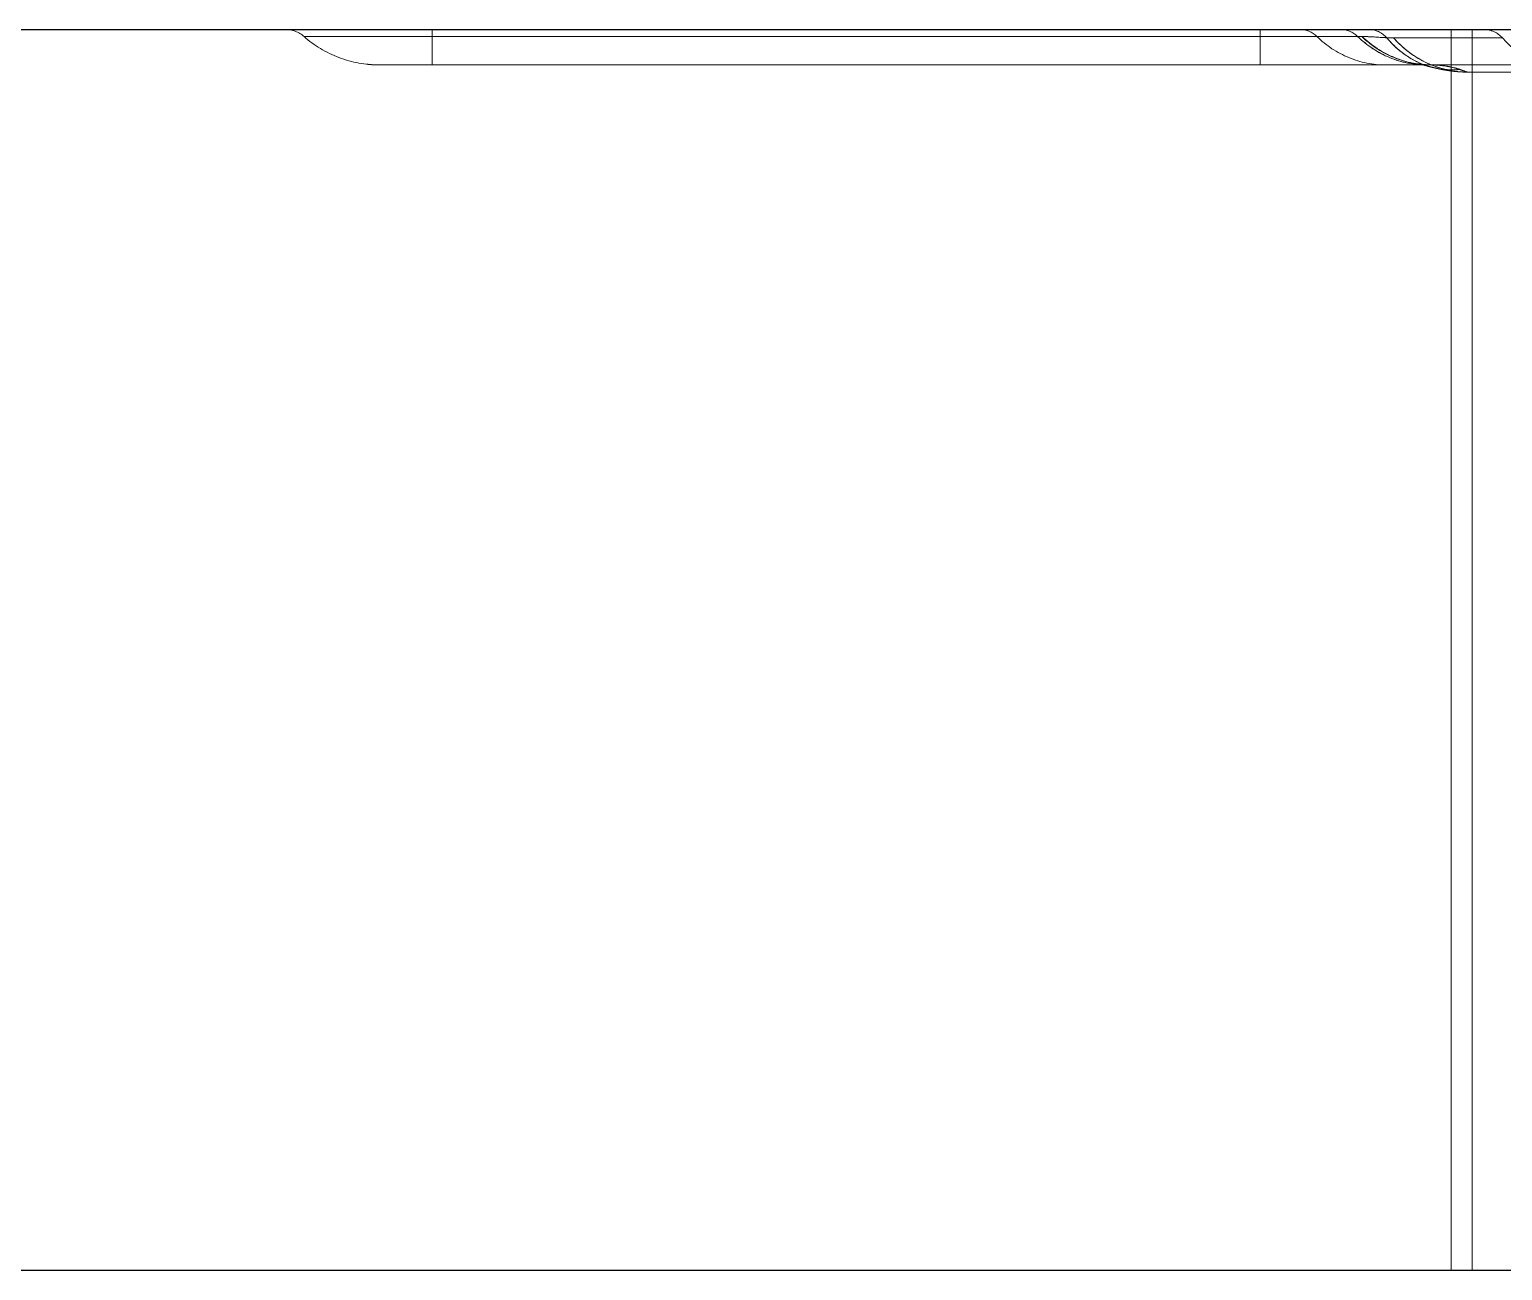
# Model space of a CAD drawing. Header units: millimetres. Extents: x 48754 to 50247, y 1387 to 2180.
# Drawn here: x 48947.7 to 48989.25, y 1447.19 to 1482.19 of the extents above; entities that cross this region are included whole.
import ezdxf

# ---------------------------------------------------------------- set-up
doc = ezdxf.new("R2010")
doc.units = ezdxf.units.MM
doc.linetypes.add('DASHED', pattern=[0])
doc.layers.add('DIE', color=7, linetype='Continuous')

# ---------------------------------------------------------------- blocks, each defined once
blk = doc.blocks.new('*u7581')
at = {"layer": 'DIE', "color": 11, "linetype": 'Continuous', "lineweight": 13}
for p, q in [((-690, 35), (0, 35)), ((0, 0), (-690, 0))]:
    blk.add_line(p, q, dxfattribs=at)
at = {"layer": 'DIE', "color": 11, "linetype": 'DASHED', "lineweight": 13}
blk.add_line((-569.756, 35), (-569.756, 0), dxfattribs=at)
at = {"layer": 'DIE', "color": 155, "linetype": 'DASHED', "lineweight": 13}
for p, q in [((-569.17, 0), (-569.17, 35)), ((-598.5, 34.8), (-575.147, 34.8)), ((-573.545, 34.8), (-572.397, 34.8)), ((-572.394, 34.8), (-573.545, 34.8)), ((-571.382, 34.76), (-568.308, 34.76)), ((-568.308, 34.76), (-571.382, 34.76))]:
    blk.add_line(p, q, dxfattribs=at)
at = {"layer": 'DIE', "color": 2, "linetype": 'DASHED', "lineweight": 13}
for p, q in [((-575.147, 34), (-571.612, 34)), ((-571.61, 34), (-570.455, 34)), ((-562.034, 34), (-570.306, 34)), ((-570.266, 33.927), (-570.263, 33.927)), ((-570.263, 33.927), (-570.264, 33.927)), ((-569.291, 33.798), (-566.217, 33.798))]:
    blk.add_line(p, q, dxfattribs=at)
at = {"layer": 'DIE', "color": 155, "linetype": 'DASHED', "lineweight": 13}
for centre, major_axis, ratio, start_param, end_param in [((-569.51, 37.037), (-0.754, -3.11), 0.849454, 5.711572, 6.28197), ((-569.291, 36.998), (0, -3.2), 0.914375, 5.487058, 6.277725), ((-566.217, 36.998), (0, 3.2), 0.914375, 2.345465, 3.141593), ((-569.51, 37.037), (-0.754, -3.11), 0.849454, 6.283138, 6.56109)]:
    blk.add_ellipse(centre, major_axis=major_axis, ratio=ratio, start_param=start_param, end_param=end_param, dxfattribs=at)
at = {"layer": 'DIE', "color": 2, "linetype": 'DASHED', "lineweight": 13}
blk.add_ellipse((-569.291, 36.998), major_axis=(0, -3.2), ratio=0.914375, start_param=6.277724, end_param=6.283185, dxfattribs=at)
for points, degree, knots in [([(-602.117, 34.8), (-602.133, 34.815), (-602.152, 34.83), (-602.19, 34.858), (-602.211, 34.872), (-602.253, 34.897), (-602.275, 34.909), (-602.319, 34.931), (-602.341, 34.94), (-602.385, 34.957), (-602.407, 34.964), (-602.455, 34.977), (-602.479, 34.982), (-602.528, 34.991), (-602.552, 34.995), (-602.6, 34.999), (-602.623, 35), (-602.646, 35)], 3, [0, 0, 0, 0, 0.125, 0.125, 0.25, 0.25, 0.375, 0.375, 0.5, 0.5, 0.625, 0.625, 0.75, 0.75, 0.875, 0.875, 1, 1, 1, 1]), ([(-600, 34), (-600.096, 34), (-600.191, 34.004), (-600.381, 34.022), (-600.476, 34.034), (-600.665, 34.069), (-600.759, 34.09), (-600.946, 34.142), (-601.039, 34.172), (-601.224, 34.242), (-601.313, 34.28), (-601.488, 34.365), (-601.572, 34.412), (-601.737, 34.511), (-601.816, 34.564), (-601.971, 34.677), (-602.045, 34.737), (-602.117, 34.8)], 3, [0, 0, 0, 0, 0.125, 0.125, 0.25, 0.25, 0.375, 0.375, 0.5, 0.5, 0.625, 0.625, 0.75, 0.75, 0.875, 0.875, 1, 1, 1, 1]), ([(-598.5, 34.802), (-598.736, 34.801), (-598.972, 34.801), (-599.435, 34.801), (-599.662, 34.8), (-600.097, 34.8), (-600.306, 34.8), (-600.699, 34.8), (-600.882, 34.8), (-601.216, 34.8), (-601.367, 34.8), (-601.63, 34.8), (-601.742, 34.8), (-601.924, 34.8), (-601.994, 34.801), (-602.089, 34.801), (-602.113, 34.801), (-602.115, 34.802)], 3, [0, 0, 0, 0, 0.125, 0.125, 0.25, 0.25, 0.375, 0.375, 0.5, 0.5, 0.625, 0.625, 0.75, 0.75, 0.875, 0.875, 1, 1, 1, 1]), ([(-570.588, 34.003), (-570.598, 34.004), (-570.614, 34.005), (-570.632, 34.006), (-570.639, 34.006), (-570.644, 34.007), (-570.647, 34.007), (-570.67, 34.009), (-570.732, 34.014), (-570.794, 34.021), (-570.917, 34.039), (-570.998, 34.055), (-571.239, 34.112), (-571.397, 34.165), (-571.629, 34.268), (-571.704, 34.305), (-571.851, 34.387), (-571.923, 34.431), (-572.133, 34.572), (-572.265, 34.679), (-572.39, 34.8)], 3, [0, 0, 0, 0, 0.015625, 0.023437, 0.027344, 0.027344, 0.03125, 0.03125, 0.0625, 0.125, 0.125, 0.25, 0.25, 0.5, 0.5, 0.625, 0.625, 0.75, 0.75, 1, 1, 1, 1]), ([(-570.449, 34.003), (-570.491, 34.005), (-570.553, 34.009), (-570.626, 34.017), (-570.657, 34.021), (-570.673, 34.023), (-570.678, 34.023), (-570.688, 34.025), (-570.694, 34.026), (-570.783, 34.038), (-570.865, 34.053), (-571.111, 34.111), (-571.272, 34.164), (-571.507, 34.267), (-571.583, 34.304), (-571.733, 34.386), (-571.805, 34.43), (-572.018, 34.572), (-572.153, 34.679), (-572.28, 34.8)], 3, [0, 0, 0, 0, 0.0625, 0.09375, 0.109375, 0.109375, 0.117188, 0.117188, 0.125, 0.125, 0.25, 0.25, 0.5, 0.5, 0.625, 0.625, 0.75, 0.75, 1, 1, 1, 1]), ([(-600.348, 34.019), (-600.345, 34.019), (-600.336, 34.018), (-600.321, 34.017), (-600.304, 34.015), (-600.288, 34.013), (-600.273, 34.012), (-600.259, 34.011), (-600.245, 34.01), (-600.233, 34.009), (-600.221, 34.008), (-600.21, 34.007), (-600.2, 34.007), (-600.19, 34.006), (-600.181, 34.006), (-600.173, 34.005), (-600.165, 34.005), (-600.157, 34.004), (-600.15, 34.004), (-600.144, 34.004), (-600.138, 34.003), (-600.132, 34.003), (-600.126, 34.003), (-600.121, 34.003), (-600.116, 34.003), (-600.111, 34.002), (-600.107, 34.002), (-600.102, 34.002), (-600.098, 34.002), (-600.094, 34.002), (-600.09, 34.002), (-600.087, 34.002), (-600.083, 34.002), (-600.08, 34.001), (-600.076, 34.001), (-600.073, 34.001), (-600.07, 34.001), (-600.067, 34.001), (-600.064, 34.001), (-600.061, 34.001), (-600.058, 34.001), (-600.055, 34.001), (-600.052, 34.001), (-600.049, 34.001), (-600.047, 34.001), (-600.044, 34.001), (-600.041, 34.001), (-600.038, 34.001), (-600.035, 34.001), (-600.032, 34.001), (-600.029, 34.001), (-600.026, 34.001), (-600.023, 34), (-600.02, 34), (-600.016, 34), (-600.012, 34), (-600.007, 34), (-600.001, 34), (-599.994, 34), (-599.987, 34), (-599.98, 34), (-599.975, 34), (-599.972, 34), (-599.97, 34)], 3, [0, 0, 0, 0, 0.016053, 0.046177, 0.074948, 0.102267, 0.128079, 0.15237, 0.175164, 0.196516, 0.216499, 0.2352, 0.252712, 0.269128, 0.284538, 0.29903, 0.312685, 0.325579, 0.337785, 0.349368, 0.360389, 0.370906, 0.380972, 0.390637, 0.399947, 0.408947, 0.417679, 0.426181, 0.434494, 0.442653, 0.450694, 0.458654, 0.466566, 0.474466, 0.482384, 0.490348, 0.498393, 0.506557, 0.514877, 0.523392, 0.532145, 0.541181, 0.550548, 0.560299, 0.570493, 0.581196, 0.592483, 0.604442, 0.617175, 0.630807, 0.645488, 0.661411, 0.678827, 0.69808, 0.719665, 0.744352, 0.773489, 0.809933, 0.86273, 0.904427, 0.943258, 0.979083, 1, 1, 1, 1]), ([(-598.5, 34), (-598.893, 34), (-599.675, 34), (-600, 34), (-600, 34)], 3, [0, 0, 0, 0, 0.500199, 1, 1, 1, 1]), ([(-598.5, 34), (-593.382, 34), (-588.265, 34), (-580.48, 34), (-577.814, 34), (-575.147, 34)], 3, [0, 0, 0, 0, 0.657432, 0.657432, 1, 1, 1, 1]), ([(-570.315, 34), (-570.315, 34), (-570.315, 34), (-570.316, 34), (-570.316, 34), (-570.317, 34), (-570.317, 34), (-570.318, 34), (-570.319, 34), (-570.321, 34), (-570.322, 34), (-570.324, 34), (-570.326, 34), (-570.328, 34), (-570.331, 34), (-570.334, 34), (-570.337, 34), (-570.34, 34), (-570.343, 34), (-570.347, 34), (-570.351, 34), (-570.356, 34.001), (-570.36, 34.001), (-570.366, 34.001), (-570.371, 34.001), (-570.376, 34.001), (-570.378, 34.001), (-570.379, 34.001), (-570.38, 34.001), (-570.384, 34.001), (-570.391, 34.002), (-570.402, 34.002), (-570.413, 34.002), (-570.423, 34.003), (-570.434, 34.004), (-570.444, 34.004), (-570.453, 34.005), (-570.463, 34.005), (-570.472, 34.006), (-570.481, 34.007), (-570.49, 34.008), (-570.498, 34.008), (-570.507, 34.009), (-570.515, 34.01), (-570.523, 34.011), (-570.531, 34.011), (-570.538, 34.012), (-570.545, 34.013), (-570.552, 34.014), (-570.559, 34.015), (-570.566, 34.015), (-570.572, 34.016), (-570.578, 34.017), (-570.584, 34.018), (-570.59, 34.019), (-570.596, 34.019), (-570.601, 34.02), (-570.606, 34.021), (-570.611, 34.022), (-570.616, 34.022), (-570.621, 34.023), (-570.625, 34.024), (-570.63, 34.025), (-570.634, 34.025), (-570.638, 34.026), (-570.641, 34.026), (-570.645, 34.027), (-570.648, 34.028), (-570.652, 34.028), (-570.655, 34.029), (-570.657, 34.029), (-570.66, 34.03), (-570.663, 34.03), (-570.665, 34.031), (-570.667, 34.031), (-570.669, 34.032), (-570.671, 34.032), (-570.672, 34.032), (-570.674, 34.033), (-570.675, 34.033), (-570.676, 34.033), (-570.677, 34.033), (-570.677, 34.033), (-570.678, 34.033), (-570.678, 34.034), (-570.678, 34.034), (-570.678, 34.034), (-570.678, 34.034), (-570.678, 34.033), (-570.677, 34.033), (-570.676, 34.033), (-570.675, 34.033), (-570.674, 34.033), (-570.673, 34.032), (-570.671, 34.032), (-570.67, 34.032), (-570.668, 34.031), (-570.666, 34.031), (-570.664, 34.03), (-570.661, 34.029), (-570.659, 34.029), (-570.656, 34.028), (-570.653, 34.027), (-570.65, 34.027), (-570.648, 34.026), (-570.646, 34.026), (-570.642, 34.025), (-570.638, 34.024), (-570.633, 34.022), (-570.628, 34.021), (-570.623, 34.02), (-570.618, 34.019), (-570.613, 34.017), (-570.607, 34.016), (-570.601, 34.014), (-570.595, 34.012), (-570.588, 34.011), (-570.582, 34.009), (-570.575, 34.007), (-570.568, 34.005), (-570.561, 34.003), (-570.553, 34.001), (-570.545, 33.999), (-570.537, 33.997), (-570.53, 33.995), (-570.523, 33.993), (-570.516, 33.992), (-570.509, 33.99), (-570.502, 33.988), (-570.495, 33.986), (-570.488, 33.984), (-570.48, 33.982), (-570.472, 33.98), (-570.463, 33.978), (-570.455, 33.975), (-570.446, 33.973), (-570.437, 33.971), (-570.428, 33.968), (-570.418, 33.966), (-570.408, 33.963), (-570.398, 33.96), (-570.387, 33.958), (-570.377, 33.955), (-570.366, 33.952), (-570.354, 33.949), (-570.344, 33.947), (-570.337, 33.945), (-570.334, 33.944), (-570.329, 33.943), (-570.322, 33.941), (-570.314, 33.939), (-570.305, 33.937), (-570.295, 33.934), (-570.286, 33.932), (-570.276, 33.93), (-570.27, 33.928), (-570.266, 33.927)], 3, [0, 0, 0, 0, 0.001305, 0.003242, 0.00519, 0.007159, 0.009157, 0.011191, 0.01327, 0.015402, 0.017596, 0.01986, 0.022202, 0.024632, 0.027158, 0.029788, 0.032533, 0.0354, 0.038401, 0.041543, 0.044838, 0.048295, 0.051925, 0.055738, 0.059746, 0.063959, 0.065055, 0.065442, 0.065819, 0.066191, 0.075172, 0.084037, 0.092805, 0.101477, 0.110056, 0.118543, 0.12694, 0.135248, 0.143471, 0.15161, 0.159667, 0.167644, 0.175544, 0.183369, 0.191121, 0.198802, 0.206414, 0.213961, 0.221443, 0.228865, 0.236227, 0.243532, 0.250783, 0.257982, 0.265132, 0.272234, 0.279291, 0.286306, 0.293281, 0.300218, 0.30712, 0.313988, 0.320827, 0.327637, 0.334421, 0.341182, 0.347921, 0.354642, 0.361347, 0.368038, 0.374717, 0.381386, 0.388049, 0.394707, 0.401363, 0.408019, 0.414676, 0.421338, 0.428006, 0.434683, 0.44027, 0.44615, 0.452057, 0.457994, 0.463963, 0.469967, 0.476008, 0.482088, 0.48821, 0.494377, 0.50059, 0.506852, 0.513165, 0.519532, 0.525954, 0.532435, 0.538975, 0.545578, 0.552246, 0.55898, 0.565783, 0.572657, 0.579604, 0.586625, 0.589576, 0.592618, 0.600511, 0.608462, 0.616499, 0.624623, 0.632838, 0.641145, 0.649546, 0.658043, 0.666639, 0.675335, 0.684135, 0.693038, 0.702049, 0.711168, 0.720398, 0.72974, 0.739198, 0.748771, 0.758431, 0.765974, 0.773381, 0.780899, 0.78853, 0.796276, 0.804138, 0.812119, 0.820221, 0.828445, 0.836795, 0.845271, 0.853875, 0.86261, 0.871476, 0.880476, 0.88961, 0.898881, 0.908289, 0.917835, 0.927521, 0.937347, 0.942701, 0.944927, 0.947089, 0.954366, 0.961752, 0.969279, 0.976948, 0.984759, 0.992713, 1, 1, 1, 1]), ([(-570.363, 34.001), (-570.365, 34.001), (-570.371, 34.001), (-570.38, 34.001), (-570.391, 34.002), (-570.402, 34.002), (-570.413, 34.002), (-570.424, 34.003), (-570.434, 34.004), (-570.444, 34.004), (-570.453, 34.005), (-570.463, 34.005), (-570.472, 34.006), (-570.481, 34.007), (-570.49, 34.007), (-570.498, 34.008), (-570.506, 34.009), (-570.515, 34.01), (-570.522, 34.01), (-570.53, 34.011), (-570.537, 34.012), (-570.544, 34.013), (-570.551, 34.013), (-570.558, 34.014), (-570.565, 34.015), (-570.571, 34.016), (-570.577, 34.017), (-570.583, 34.017), (-570.588, 34.018), (-570.594, 34.019), (-570.599, 34.02), (-570.604, 34.02), (-570.609, 34.021), (-570.614, 34.022), (-570.618, 34.022), (-570.622, 34.023), (-570.627, 34.024), (-570.631, 34.024), (-570.634, 34.025), (-570.638, 34.026), (-570.641, 34.026), (-570.645, 34.027), (-570.648, 34.027), (-570.65, 34.028), (-570.653, 34.028), (-570.656, 34.029), (-570.658, 34.029), (-570.66, 34.03), (-570.662, 34.03), (-570.664, 34.03), (-570.666, 34.031), (-570.667, 34.031), (-570.669, 34.031), (-570.67, 34.032), (-570.671, 34.032), (-570.672, 34.032), (-570.672, 34.032), (-570.673, 34.032), (-570.673, 34.032), (-570.673, 34.032), (-570.673, 34.032), (-570.673, 34.032), (-570.673, 34.032), (-570.672, 34.032), (-570.671, 34.032), (-570.67, 34.032), (-570.669, 34.031), (-570.668, 34.031), (-570.666, 34.031), (-570.665, 34.03), (-570.663, 34.03), (-570.661, 34.029), (-570.659, 34.029), (-570.656, 34.028), (-570.654, 34.028), (-570.651, 34.027), (-570.648, 34.026), (-570.646, 34.026), (-570.642, 34.025), (-570.639, 34.024), (-570.635, 34.023), (-570.632, 34.022), (-570.628, 34.021), (-570.623, 34.02), (-570.619, 34.019), (-570.615, 34.018), (-570.61, 34.016), (-570.605, 34.015), (-570.599, 34.014), (-570.594, 34.012), (-570.588, 34.011), (-570.582, 34.009), (-570.576, 34.008), (-570.57, 34.006), (-570.563, 34.004), (-570.556, 34.002), (-570.549, 34), (-570.543, 33.999), (-570.536, 33.997), (-570.53, 33.995), (-570.523, 33.994), (-570.516, 33.992), (-570.509, 33.99), (-570.502, 33.988), (-570.495, 33.986), (-570.487, 33.984), (-570.479, 33.982), (-570.47, 33.98), (-570.462, 33.977), (-570.453, 33.975), (-570.444, 33.972), (-570.434, 33.97), (-570.425, 33.967), (-570.415, 33.965), (-570.405, 33.962), (-570.394, 33.959), (-570.383, 33.957), (-570.372, 33.954), (-570.361, 33.951), (-570.349, 33.948), (-570.34, 33.946), (-570.334, 33.944), (-570.331, 33.943), (-570.324, 33.942), (-570.313, 33.939), (-570.298, 33.935), (-570.283, 33.931), (-570.271, 33.929), (-570.265, 33.927), (-570.264, 33.927)], 3, [0, 0, 0, 0, 0.004648, 0.014127, 0.023492, 0.032743, 0.041883, 0.050913, 0.05983, 0.068614, 0.077299, 0.085886, 0.094378, 0.102777, 0.111084, 0.119303, 0.127437, 0.135486, 0.143455, 0.151345, 0.159159, 0.166899, 0.174593, 0.182165, 0.189538, 0.196858, 0.204127, 0.211347, 0.218521, 0.225651, 0.232741, 0.239791, 0.246806, 0.253788, 0.260738, 0.267661, 0.274557, 0.28143, 0.288282, 0.295116, 0.301935, 0.30874, 0.315534, 0.32232, 0.329101, 0.335878, 0.342654, 0.349432, 0.356214, 0.363001, 0.369796, 0.376603, 0.383422, 0.390258, 0.397112, 0.403986, 0.410883, 0.417806, 0.424757, 0.431739, 0.438753, 0.445802, 0.452889, 0.460016, 0.467186, 0.4744, 0.481662, 0.488974, 0.496337, 0.503755, 0.511229, 0.518763, 0.526358, 0.534017, 0.541742, 0.548676, 0.556011, 0.563416, 0.570896, 0.578452, 0.586088, 0.593806, 0.601608, 0.609497, 0.617476, 0.625545, 0.633709, 0.641969, 0.650328, 0.658788, 0.667351, 0.67602, 0.684797, 0.693684, 0.702683, 0.711797, 0.721027, 0.730357, 0.737788, 0.745576, 0.753475, 0.761491, 0.769624, 0.777878, 0.786255, 0.794757, 0.803385, 0.812143, 0.821032, 0.830054, 0.839212, 0.848506, 0.857938, 0.86751, 0.877224, 0.887081, 0.897083, 0.907229, 0.917522, 0.927963, 0.938552, 0.941297, 0.94367, 0.946049, 0.958823, 0.971698, 0.984684, 0.997766, 1, 1, 1, 1]), ([(-570.316, 34), (-570.316, 34), (-570.316, 34), (-570.318, 34), (-570.319, 34), (-570.321, 34), (-570.324, 34), (-570.326, 34), (-570.329, 34), (-570.333, 34), (-570.336, 34), (-570.339, 34), (-570.342, 34), (-570.343, 34), (-570.344, 34), (-570.348, 34), (-570.352, 34), (-570.356, 34.001)], 3, [0, 0, 0, 0, 0.016975, 0.069882, 0.125589, 0.18445, 0.246824, 0.31308, 0.383594, 0.458755, 0.538959, 0.624615, 0.669908, 0.694433, 0.714337, 0.73295, 1, 1, 1, 1]), ([(-570.319, 34), (-570.316, 34), (-570.309, 34), (-570.306, 34)], 2, [0, 0, 0, 0.499994, 1, 1, 1]), ([(-570.263, 33.927), (-570.26, 33.926), (-570.253, 33.924), (-570.244, 33.922), (-570.237, 33.92), (-570.235, 33.92)], 3, [0, 0, 0, 0, 0.328863, 0.72917, 1, 1, 1, 1]), ([(-570.263, 33.927), (-570.261, 33.926), (-570.255, 33.924), (-570.245, 33.922), (-570.235, 33.92), (-570.224, 33.917), (-570.213, 33.915), (-570.201, 33.912), (-570.19, 33.909), (-570.178, 33.906), (-570.166, 33.904), (-570.155, 33.901), (-570.145, 33.899), (-570.136, 33.897), (-570.127, 33.895), (-570.117, 33.893), (-570.107, 33.891), (-570.096, 33.888), (-570.086, 33.886), (-570.074, 33.884), (-570.063, 33.881), (-570.051, 33.879), (-570.039, 33.876), (-570.026, 33.874), (-570.013, 33.871), (-570, 33.869), (-569.986, 33.866), (-569.972, 33.863), (-569.958, 33.861), (-569.945, 33.858), (-569.934, 33.856), (-569.922, 33.854), (-569.91, 33.852), (-569.897, 33.85), (-569.884, 33.848), (-569.87, 33.846), (-569.855, 33.843), (-569.84, 33.841), (-569.825, 33.839), (-569.809, 33.836), (-569.793, 33.834), (-569.776, 33.832), (-569.758, 33.829), (-569.74, 33.827), (-569.722, 33.825), (-569.703, 33.822), (-569.684, 33.82), (-569.664, 33.818), (-569.644, 33.816), (-569.624, 33.814), (-569.603, 33.812), (-569.582, 33.81), (-569.564, 33.809), (-569.553, 33.808), (-569.547, 33.807), (-569.539, 33.807), (-569.523, 33.806), (-569.502, 33.804), (-569.482, 33.803), (-569.463, 33.802), (-569.444, 33.801), (-569.427, 33.801), (-569.41, 33.8), (-569.395, 33.8), (-569.381, 33.799), (-569.369, 33.799), (-569.357, 33.799), (-569.346, 33.798), (-569.337, 33.798), (-569.328, 33.798), (-569.321, 33.798), (-569.314, 33.798), (-569.309, 33.798), (-569.307, 33.798), (-569.307, 33.798)], 3, [0, 0, 0, 0, 0.010963, 0.024492, 0.038249, 0.052236, 0.066454, 0.080904, 0.095587, 0.110504, 0.125654, 0.140941, 0.150976, 0.161801, 0.17291, 0.184312, 0.19601, 0.20801, 0.220313, 0.232925, 0.245847, 0.259083, 0.272635, 0.286503, 0.300691, 0.315199, 0.330026, 0.345175, 0.360643, 0.373519, 0.384934, 0.397352, 0.410197, 0.423479, 0.437202, 0.45137, 0.465985, 0.481048, 0.496557, 0.512509, 0.528902, 0.545728, 0.56298, 0.580649, 0.598723, 0.617189, 0.636034, 0.655242, 0.674795, 0.694676, 0.714867, 0.735348, 0.756101, 0.766534, 0.768527, 0.771108, 0.791788, 0.811767, 0.831076, 0.849605, 0.867251, 0.883923, 0.89955, 0.914088, 0.927519, 0.939853, 0.951118, 0.961358, 0.970627, 0.978987, 0.986499, 0.993229, 0.999237, 1, 1, 1, 1]), ([(-569.46, 33.802), (-569.456, 33.802), (-569.445, 33.801), (-569.426, 33.801), (-569.403, 33.8), (-569.38, 33.799), (-569.356, 33.799), (-569.333, 33.798), (-569.313, 33.798), (-569.3, 33.798), (-569.295, 33.798), (-569.294, 33.798)], 3, [0, 0, 0, 0, 0.066095, 0.203702, 0.342666, 0.482835, 0.624068, 0.76624, 0.909233, 0.980633, 1, 1, 1, 1])]:
    blk.add_open_spline(points, degree=degree, knots=knots, dxfattribs=at)
at = {"layer": 'DIE', "color": 155, "linetype": 'DASHED', "lineweight": 13}
for points, knots in [([(-598.5, 34.799), (-598.5, 34.831), (-598.5, 34.86), (-598.5, 34.91), (-598.5, 34.931), (-598.5, 34.965), (-598.5, 34.978), (-598.5, 34.995), (-598.5, 35), (-598.5, 34.999)], [0, 0, 0, 0, 0.25, 0.25, 0.5, 0.5, 0.75, 0.75, 1, 1, 1, 1]), ([(-598.5, 35), (-598.5, 35), (-598.5, 34.999), (-598.5, 34.995), (-598.5, 34.991), (-598.5, 34.982), (-598.5, 34.977), (-598.5, 34.964), (-598.5, 34.957), (-598.5, 34.94), (-598.5, 34.931), (-598.5, 34.909), (-598.5, 34.897), (-598.5, 34.872), (-598.5, 34.858), (-598.5, 34.83), (-598.5, 34.815), (-598.5, 34.8)], [0, 0, 0, 0, 0.121064, 0.121064, 0.246626, 0.246626, 0.372189, 0.372189, 0.497751, 0.497751, 0.623313, 0.623313, 0.748875, 0.748875, 0.874438, 0.874438, 1, 1, 1, 1]), ([(-575.147, 35), (-575.147, 35), (-575.147, 34.996), (-575.147, 34.978), (-575.147, 34.965), (-575.147, 34.931), (-575.147, 34.91), (-575.147, 34.86), (-575.147, 34.832), (-575.147, 34.8)], [0, 0, 0, 0, 0.25, 0.25, 0.5, 0.5, 0.75, 0.75, 1, 1, 1, 1]), ([(-575.147, 35), (-575.147, 34.996), (-575.147, 34.989), (-575.147, 34.933), (-575.147, 34.864), (-575.147, 34.814), (-575.147, 34.8)], [0, 0, 0, 0, 0.295553, 0.591649, 0.887634, 1, 1, 1, 1]), ([(-574.029, 35), (-573.985, 35), (-573.941, 34.996), (-573.854, 34.978), (-573.812, 34.965), (-573.729, 34.931), (-573.69, 34.91), (-573.614, 34.86), (-573.578, 34.832), (-573.545, 34.8)], [0, 0, 0, 0, 0.25, 0.25, 0.5, 0.5, 0.75, 0.75, 1, 1, 1, 1]), ([(-574.029, 35), (-573.985, 35), (-573.941, 34.996), (-573.854, 34.979), (-573.812, 34.966), (-573.729, 34.932), (-573.689, 34.911), (-573.614, 34.861), (-573.578, 34.832), (-573.545, 34.8)], [0, 0, 0, 0, 0.25, 0.25, 0.5, 0.5, 0.75, 0.75, 1, 1, 1, 1]), ([(-572.881, 35), (-572.837, 35), (-572.793, 34.996), (-572.706, 34.978), (-572.663, 34.965), (-572.581, 34.931), (-572.541, 34.91), (-572.466, 34.86), (-572.43, 34.832), (-572.397, 34.8)], [0, 0, 0, 0, 0.25, 0.25, 0.5, 0.5, 0.75, 0.75, 1, 1, 1, 1]), ([(-572.881, 35), (-572.837, 35), (-572.793, 34.996), (-572.706, 34.978), (-572.663, 34.965), (-572.581, 34.931), (-572.541, 34.91), (-572.466, 34.86), (-572.43, 34.832), (-572.397, 34.8)], [0, 0, 0, 0, 0.25, 0.25, 0.5, 0.5, 0.75, 0.75, 1, 1, 1, 1]), ([(-572.088, 35), (-572.041, 35), (-571.993, 34.995), (-571.899, 34.975), (-571.854, 34.959), (-571.765, 34.92), (-571.723, 34.895), (-571.644, 34.837), (-571.606, 34.804), (-571.573, 34.767)], [0, 0, 0, 0, 0.25, 0.25, 0.5, 0.5, 0.75, 0.75, 1, 1, 1, 1]), ([(-572.088, 35), (-572.041, 35), (-571.993, 34.995), (-571.899, 34.975), (-571.854, 34.959), (-571.765, 34.92), (-571.723, 34.895), (-571.644, 34.837), (-571.606, 34.804), (-571.573, 34.767)], [0, 0, 0, 0, 0.25, 0.25, 0.5, 0.5, 0.75, 0.75, 1, 1, 1, 1]), ([(-568.831, 35), (-568.783, 35), (-568.734, 34.995), (-568.639, 34.974), (-568.592, 34.958), (-568.503, 34.917), (-568.46, 34.892), (-568.38, 34.832), (-568.342, 34.798), (-568.308, 34.76)], [0, 0, 0, 0, 0.25, 0.25, 0.5, 0.5, 0.75, 0.75, 1, 1, 1, 1]), ([(-568.831, 35), (-568.783, 35), (-568.734, 34.995), (-568.639, 34.974), (-568.592, 34.958), (-568.503, 34.917), (-568.46, 34.891), (-568.38, 34.832), (-568.342, 34.798), (-568.308, 34.76)], [0, 0, 0, 0, 0.25, 0.25, 0.5, 0.5, 0.75, 0.75, 1, 1, 1, 1]), ([(-602.117, 34.8), (-602.117, 34.8), (-602.11, 34.8), (-602.086, 34.801), (-602.068, 34.802), (-602.021, 34.803), (-601.992, 34.803), (-601.923, 34.803), (-601.883, 34.803), (-601.747, 34.803), (-601.635, 34.803), (-601.373, 34.802), (-601.222, 34.802), (-600.885, 34.802), (-600.7, 34.802), (-600.303, 34.803), (-600.092, 34.803), (-599.759, 34.803), (-599.646, 34.803), (-599.419, 34.803), (-599.305, 34.803), (-599.075, 34.802), (-598.96, 34.801), (-598.73, 34.8), (-598.615, 34.8), (-598.5, 34.8)], [0, 0, 0, 0, 0.0625, 0.0625, 0.125, 0.125, 0.1875, 0.1875, 0.25, 0.25, 0.375, 0.375, 0.5, 0.5, 0.625, 0.625, 0.75, 0.75, 0.8125, 0.8125, 0.875, 0.875, 0.9375, 0.9375, 1, 1, 1, 1]), ([(-598.5, 34.001), (-598.5, 34.001), (-598.5, 34.001), (-598.5, 34.001), (-598.5, 34.001), (-598.5, 34.001), (-598.5, 34.001), (-598.5, 34.001), (-598.5, 34.002), (-598.5, 34.002), (-598.5, 34.002), (-598.5, 34.003), (-598.5, 34.003), (-598.5, 34.004), (-598.5, 34.004), (-598.5, 34.005), (-598.5, 34.006), (-598.5, 34.007), (-598.5, 34.007), (-598.5, 34.008), (-598.5, 34.009), (-598.5, 34.01), (-598.5, 34.011), (-598.5, 34.013), (-598.5, 34.014), (-598.5, 34.015), (-598.5, 34.017), (-598.5, 34.018), (-598.5, 34.02), (-598.5, 34.022), (-598.5, 34.023), (-598.5, 34.025), (-598.5, 34.027), (-598.5, 34.029), (-598.5, 34.031), (-598.5, 34.034), (-598.5, 34.036), (-598.5, 34.038), (-598.5, 34.041), (-598.5, 34.044), (-598.5, 34.046), (-598.5, 34.049), (-598.5, 34.052), (-598.5, 34.055), (-598.5, 34.058), (-598.5, 34.062), (-598.5, 34.065), (-598.5, 34.069), (-598.5, 34.072), (-598.5, 34.076), (-598.5, 34.08), (-598.5, 34.084), (-598.5, 34.088), (-598.5, 34.093), (-598.5, 34.097), (-598.5, 34.102), (-598.5, 34.107), (-598.5, 34.111), (-598.5, 34.116), (-598.5, 34.122), (-598.5, 34.127), (-598.5, 34.132), (-598.5, 34.138), (-598.5, 34.144), (-598.5, 34.15), (-598.5, 34.156), (-598.5, 34.162), (-598.5, 34.169), (-598.5, 34.175), (-598.5, 34.182), (-598.5, 34.189), (-598.5, 34.196), (-598.5, 34.203), (-598.5, 34.211), (-598.5, 34.218), (-598.5, 34.226), (-598.5, 34.234), (-598.5, 34.242), (-598.5, 34.251), (-598.5, 34.259), (-598.5, 34.268), (-598.5, 34.277), (-598.5, 34.286), (-598.5, 34.296), (-598.5, 34.305), (-598.5, 34.315), (-598.5, 34.325), (-598.5, 34.335), (-598.5, 34.346), (-598.5, 34.356), (-598.5, 34.367), (-598.5, 34.378), (-598.5, 34.389), (-598.5, 34.401), (-598.5, 34.413), (-598.5, 34.425), (-598.5, 34.437), (-598.5, 34.449), (-598.5, 34.462), (-598.5, 34.475), (-598.5, 34.488), (-598.5, 34.501), (-598.5, 34.515), (-598.5, 34.528), (-598.5, 34.542), (-598.5, 34.557), (-598.5, 34.571), (-598.5, 34.586), (-598.5, 34.601), (-598.5, 34.616), (-598.5, 34.632), (-598.5, 34.648), (-598.5, 34.664), (-598.5, 34.68), (-598.5, 34.697), (-598.5, 34.714), (-598.5, 34.731), (-598.5, 34.748), (-598.5, 34.766), (-598.5, 34.784), (-598.5, 34.796), (-598.5, 34.802)], [0, 0, 0, 0, 0.003135, 0.008101, 0.013128, 0.018213, 0.023359, 0.028563, 0.033828, 0.039152, 0.044535, 0.049978, 0.05548, 0.061042, 0.066663, 0.072344, 0.078084, 0.083884, 0.089743, 0.095662, 0.101641, 0.107679, 0.113776, 0.119933, 0.126149, 0.132425, 0.138761, 0.145156, 0.15161, 0.158124, 0.164698, 0.17133, 0.178023, 0.184775, 0.191586, 0.198458, 0.205388, 0.212378, 0.219428, 0.226537, 0.233705, 0.240933, 0.248221, 0.255568, 0.262975, 0.270441, 0.277966, 0.285552, 0.293196, 0.3009, 0.308664, 0.316487, 0.32437, 0.332312, 0.340314, 0.348375, 0.356496, 0.364676, 0.372916, 0.381215, 0.389574, 0.397992, 0.40647, 0.415007, 0.423604, 0.43226, 0.440976, 0.449751, 0.458586, 0.46748, 0.476434, 0.485448, 0.494521, 0.503653, 0.512845, 0.522096, 0.531407, 0.540777, 0.550207, 0.559697, 0.569246, 0.578854, 0.588522, 0.59825, 0.608037, 0.617883, 0.627789, 0.637755, 0.64778, 0.657864, 0.668008, 0.678212, 0.688475, 0.698797, 0.709179, 0.719621, 0.730122, 0.740683, 0.751303, 0.761982, 0.772721, 0.78352, 0.794378, 0.805296, 0.816273, 0.827309, 0.838406, 0.849561, 0.860776, 0.872051, 0.883385, 0.894779, 0.906232, 0.917745, 0.929317, 0.940949, 0.95264, 0.964391, 0.976201, 0.988071, 1, 1, 1, 1]), ([(-598.5, 34.8), (-598.5, 34.737), (-598.5, 34.677), (-598.5, 34.564), (-598.5, 34.511), (-598.5, 34.412), (-598.5, 34.365), (-598.5, 34.28), (-598.5, 34.242), (-598.5, 34.172), (-598.5, 34.142), (-598.5, 34.09), (-598.5, 34.069), (-598.5, 34.034), (-598.5, 34.022), (-598.5, 34.004), (-598.5, 34), (-598.5, 34)], [0, 0, 0, 0, 0.125102, 0.125102, 0.250204, 0.250204, 0.375305, 0.375305, 0.500407, 0.500407, 0.625509, 0.625509, 0.750611, 0.750611, 0.875712, 0.875712, 1, 1, 1, 1]), ([(-575.147, 34.8), (-580.265, 34.8), (-585.382, 34.8), (-592.633, 34.8), (-594.767, 34.8), (-597.433, 34.8), (-597.967, 34.8), (-598.5, 34.8)], [0, 0, 0, 0, 0.657432, 0.657432, 0.931486, 0.931486, 1, 1, 1, 1]), ([(-573.545, 34.8), (-573.579, 34.801), (-573.619, 34.801), (-573.709, 34.801), (-573.759, 34.801), (-573.868, 34.801), (-573.927, 34.801), (-574.054, 34.801), (-574.121, 34.801), (-574.262, 34.801), (-574.336, 34.801), (-574.489, 34.801), (-574.568, 34.801), (-574.729, 34.801), (-574.812, 34.801), (-574.979, 34.801), (-575.063, 34.801), (-575.147, 34.801)], [0, 0, 0, 0, 0.125, 0.125, 0.25, 0.25, 0.375, 0.375, 0.5, 0.5, 0.625, 0.625, 0.75, 0.75, 0.875, 0.875, 1, 1, 1, 1]), ([(-575.147, 34), (-575.147, 34), (-575.147, 34.017), (-575.147, 34.087), (-575.147, 34.139), (-575.147, 34.275), (-575.147, 34.359), (-575.147, 34.558), (-575.147, 34.673), (-575.147, 34.8)], [0, 0, 0, 0, 0.25, 0.25, 0.5, 0.5, 0.75, 0.75, 1, 1, 1, 1]), ([(-575.147, 34.8), (-575.063, 34.8), (-574.978, 34.8), (-574.812, 34.8), (-574.729, 34.8), (-574.567, 34.8), (-574.488, 34.8), (-574.335, 34.8), (-574.261, 34.8), (-574.12, 34.8), (-574.053, 34.8), (-573.926, 34.8), (-573.867, 34.8), (-573.758, 34.8), (-573.708, 34.8), (-573.619, 34.8), (-573.579, 34.8), (-573.546, 34.8)], [0, 0, 0, 0, 0.125, 0.125, 0.25, 0.25, 0.375, 0.375, 0.5, 0.5, 0.625, 0.625, 0.75, 0.75, 0.875, 0.875, 1, 1, 1, 1]), ([(-575.147, 34), (-575.147, 34), (-575.147, 34.017), (-575.147, 34.086), (-575.146, 34.138), (-575.147, 34.274), (-575.147, 34.359), (-575.147, 34.557), (-575.147, 34.672), (-575.147, 34.799)], [0, 0, 0, 0, 0.25, 0.25, 0.5, 0.5, 0.75, 0.75, 1, 1, 1, 1]), ([(-571.61, 34), (-571.786, 34), (-571.963, 34.017), (-572.309, 34.087), (-572.48, 34.139), (-572.809, 34.275), (-572.969, 34.359), (-573.271, 34.558), (-573.413, 34.673), (-573.545, 34.8)], [0, 0, 0, 0, 0.25, 0.25, 0.5, 0.5, 0.75, 0.75, 1, 1, 1, 1]), ([(-571.61, 34), (-571.786, 34), (-571.963, 34.017), (-572.309, 34.087), (-572.48, 34.139), (-572.809, 34.275), (-572.969, 34.359), (-573.271, 34.558), (-573.413, 34.673), (-573.545, 34.8)], [0, 0, 0, 0, 0.25, 0.25, 0.5, 0.5, 0.75, 0.75, 1, 1, 1, 1]), ([(-570.924, 34.04), (-570.945, 34.044), (-570.966, 34.048), (-571.161, 34.087), (-571.331, 34.139), (-571.661, 34.275), (-571.82, 34.359), (-572.122, 34.558), (-572.265, 34.673), (-572.397, 34.8)], [0, 0, 0, 0, 0.039039, 0.039039, 0.359359, 0.359359, 0.67968, 0.67968, 1, 1, 1, 1]), ([(-572.28, 34.8), (-572.286, 34.8), (-572.299, 34.8), (-572.319, 34.8), (-572.338, 34.8), (-572.357, 34.8), (-572.375, 34.8), (-572.388, 34.8), (-572.394, 34.8)], [0, 0, 0, 0, 0.180991, 0.35636, 0.526032, 0.689924, 0.847945, 1, 1, 1, 1]), ([(-571.573, 34.767), (-571.577, 34.768), (-571.581, 34.768), (-571.589, 34.768), (-571.601, 34.769), (-571.612, 34.769), (-571.636, 34.771), (-571.652, 34.772), (-571.699, 34.774), (-571.73, 34.776), (-571.821, 34.782), (-571.881, 34.785), (-571.997, 34.792), (-572.054, 34.795), (-572.139, 34.798), (-572.181, 34.799), (-572.223, 34.8), (-572.251, 34.8), (-572.265, 34.8), (-572.28, 34.8)], [0, 0, 0, 0, 0.015625, 0.015625, 0.03125, 0.0625, 0.0625, 0.125, 0.125, 0.25, 0.25, 0.5, 0.5, 0.75, 0.75, 0.875, 0.9375, 0.9375, 1, 1, 1, 1]), ([(-572.268, 34.8), (-572.212, 34.8), (-572.157, 34.799), (-572.046, 34.794), (-571.99, 34.791), (-571.875, 34.785), (-571.817, 34.781), (-571.727, 34.776), (-571.681, 34.773), (-571.627, 34.77), (-571.6, 34.769), (-571.588, 34.768), (-571.58, 34.768), (-571.577, 34.768), (-571.573, 34.767)], [0, 0, 0, 0, 0.25, 0.25, 0.5, 0.5, 0.75, 0.75, 0.875, 0.9375, 0.96875, 0.984375, 0.984375, 1, 1, 1, 1]), ([(-570.316, 34), (-570.491, 34.001), (-570.666, 34.018), (-571.014, 34.087), (-571.187, 34.139), (-571.522, 34.275), (-571.683, 34.359), (-571.989, 34.558), (-572.134, 34.673), (-572.268, 34.8)], [0, 0, 0, 0, 0.246515, 0.246515, 0.497677, 0.497677, 0.748838, 0.748838, 1, 1, 1, 1]), ([(-571.573, 34.767), (-571.54, 34.765), (-571.508, 34.764), (-571.46, 34.761), (-571.444, 34.761), (-571.413, 34.76), (-571.397, 34.76), (-571.382, 34.76)], [0, 0, 0, 0, 0.5, 0.5, 0.75, 0.75, 1, 1, 1, 1]), ([(-570.264, 33.927), (-570.393, 33.958), (-570.52, 34.001), (-570.819, 34.131), (-570.988, 34.23), (-571.3, 34.47), (-571.444, 34.61), (-571.573, 34.767)], [0, 0, 0, 0, 0.256437, 0.256437, 0.628218, 0.628218, 1, 1, 1, 1]), ([(-571.382, 34.76), (-571.397, 34.76), (-571.413, 34.76), (-571.444, 34.761), (-571.46, 34.761), (-571.508, 34.764), (-571.54, 34.765), (-571.573, 34.767)], [0, 0, 0, 0, 0.25, 0.25, 0.5, 0.5, 1, 1, 1, 1]), ([(-569.294, 33.798), (-569.487, 33.798), (-569.68, 33.819), (-570.06, 33.903), (-570.246, 33.966), (-570.604, 34.13), (-570.775, 34.232), (-571.097, 34.471), (-571.246, 34.608), (-571.382, 34.76)], [0, 0, 0, 0, 0.248944, 0.248944, 0.499296, 0.499296, 0.749648, 0.749648, 1, 1, 1, 1]), ([(-569.51, 33.87), (-569.516, 33.872), (-569.53, 33.877), (-569.551, 33.884), (-569.573, 33.89), (-569.596, 33.897), (-569.62, 33.904), (-569.645, 33.911), (-569.67, 33.918), (-569.697, 33.924), (-569.724, 33.931), (-569.752, 33.937), (-569.781, 33.944), (-569.811, 33.95), (-569.842, 33.956), (-569.874, 33.962), (-569.906, 33.967), (-569.934, 33.972), (-569.957, 33.975), (-569.974, 33.977), (-569.991, 33.979), (-570.009, 33.982), (-570.027, 33.984), (-570.045, 33.986), (-570.064, 33.988), (-570.082, 33.99), (-570.101, 33.991), (-570.121, 33.993), (-570.14, 33.994), (-570.16, 33.996), (-570.18, 33.997), (-570.2, 33.998), (-570.221, 33.999), (-570.242, 33.999), (-570.263, 34), (-570.284, 34), (-570.298, 34), (-570.306, 34)], [0, 0, 0, 0, 0.037041, 0.074145, 0.111323, 0.148588, 0.185952, 0.223428, 0.261027, 0.298762, 0.336647, 0.374694, 0.412916, 0.451325, 0.489933, 0.528751, 0.567788, 0.607053, 0.626627, 0.646317, 0.666124, 0.686049, 0.706094, 0.72626, 0.746547, 0.766958, 0.787494, 0.808155, 0.828943, 0.849859, 0.870906, 0.892083, 0.913394, 0.934839, 0.956421, 0.97814, 1, 1, 1, 1]), ([(-570.306, 34), (-570.265, 34), (-570.224, 33.999), (-570.143, 33.995), (-570.103, 33.992), (-570.025, 33.984), (-569.987, 33.98), (-569.932, 33.972), (-569.914, 33.969), (-569.888, 33.965), (-569.879, 33.963), (-569.863, 33.96), (-569.854, 33.959), (-569.781, 33.944), (-569.719, 33.93), (-569.634, 33.908), (-569.607, 33.9), (-569.569, 33.889), (-569.556, 33.885), (-569.532, 33.878), (-569.521, 33.874), (-569.51, 33.87)], [0, 0, 0, 0, 0.125, 0.125, 0.25, 0.25, 0.375, 0.375, 0.4375, 0.4375, 0.46875, 0.46875, 0.5, 0.5, 0.75, 0.75, 0.875, 0.875, 0.9375, 0.9375, 1, 1, 1, 1]), ([(-569.51, 33.87), (-569.704, 33.853), (-569.899, 33.861), (-570.147, 33.901), (-570.206, 33.913), (-570.263, 33.927)], [0, 0, 0, 0, 0.764343, 0.764343, 1, 1, 1, 1]), ([(-569.291, 33.798), (-569.293, 33.798), (-569.298, 33.798), (-569.305, 33.8), (-569.314, 33.801), (-569.323, 33.804), (-569.333, 33.807), (-569.344, 33.811), (-569.355, 33.815), (-569.368, 33.819), (-569.381, 33.824), (-569.392, 33.829), (-569.402, 33.832), (-569.409, 33.835), (-569.416, 33.838), (-569.424, 33.84), (-569.431, 33.843), (-569.439, 33.846), (-569.447, 33.849), (-569.456, 33.852), (-569.464, 33.855), (-569.473, 33.858), (-569.482, 33.861), (-569.491, 33.864), (-569.5, 33.867), (-569.506, 33.869), (-569.51, 33.87)], [0, 0, 0, 0, 0.066955, 0.132836, 0.197658, 0.261437, 0.32419, 0.385935, 0.446689, 0.506474, 0.565311, 0.623218, 0.650666, 0.678022, 0.705287, 0.732465, 0.759557, 0.786568, 0.813499, 0.840352, 0.867132, 0.893839, 0.920477, 0.947048, 0.973555, 1, 1, 1, 1]), ([(-569.51, 33.87), (-569.479, 33.86), (-569.452, 33.851), (-569.416, 33.838), (-569.405, 33.834), (-569.384, 33.826), (-569.375, 33.822), (-569.349, 33.812), (-569.334, 33.807), (-569.316, 33.802), (-569.307, 33.8), (-569.298, 33.798), (-569.295, 33.798), (-569.293, 33.798), (-569.292, 33.798), (-569.291, 33.798)], [0, 0, 0, 0, 0.25, 0.25, 0.375, 0.375, 0.5, 0.5, 0.75, 0.75, 0.875, 0.9375, 0.96875, 0.96875, 1, 1, 1, 1])]:
    blk.add_open_spline(points, degree=3, knots=knots, dxfattribs=at)
for points in [[(-572.397, 34.8), (-572.352, 34.8), (-572.309, 34.8), (-572.268, 34.8)], [(-570.462, 34), (-570.515, 34), (-570.568, 34.002), (-570.622, 34.005)]]:
    blk.add_open_spline(points, degree=3, dxfattribs=at)
at = {"layer": 'DIE', "color": 2, "linetype": 'DASHED', "lineweight": 13}
for points in [[(-570.588, 34.003), (-570.544, 34.001), (-570.501, 34), (-570.458, 34)], [(-570.455, 34), (-570.408, 34), (-570.363, 34), (-570.319, 34)], [(-570.449, 34.003), (-570.406, 34.001), (-570.362, 34), (-570.319, 34)]]:
    blk.add_open_spline(points, degree=3, dxfattribs=at)

msp = doc.modelspace()

# ---------------------------------------------------------------- linework, layer by layer
at = {"layer": 'DIE', "linetype": 'Continuous', "flags": 128}
msp.add_lwpolyline([(48867.062, 1482.195), (49557.562, 1482.195), (49557.562, 1447.195), (48867.062, 1447.195)], close=True, dxfattribs=at)

# ---------------------------------------------------------------- block references
at = {"layer": 'DIE'}
msp.add_blockref('*u7581', (49557.562, 1447.195), dxfattribs=at)

doc.saveas('drawing.dxf')
